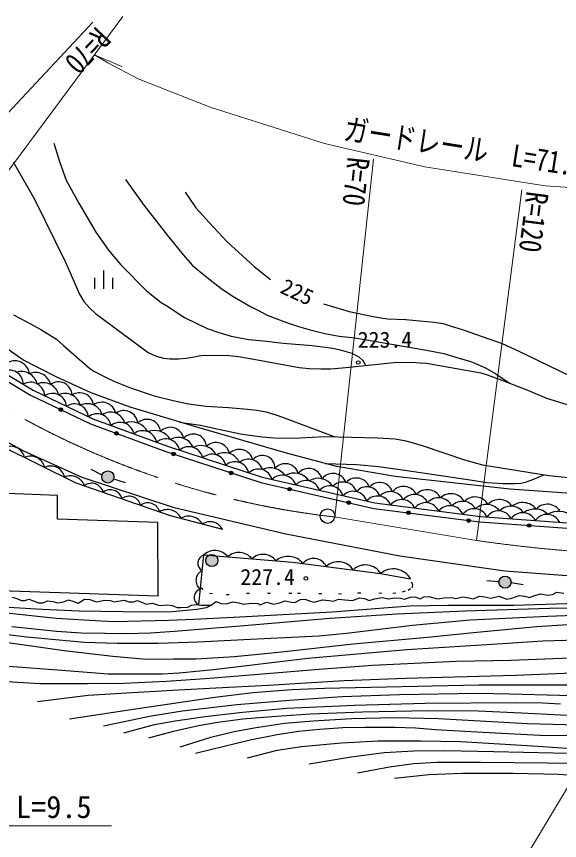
# Model space of a CAD drawing. Units: millimetres, scale not verified. Extents: x 40000 to 680000, y 20000 to 380000.
# Drawn here: x 343898 to 388657, y 243406 to 311278 of the extents above; entities that cross this region are included whole.
import ezdxf
from ezdxf.enums import TextEntityAlignment as Align

# ---------------------------------------------------------------- set-up
doc = ezdxf.new("R2010")
doc.units = ezdxf.units.MM
doc.header["$LTSCALE"] = 1000
doc.linetypes.add('CHAIN', pattern=[18.5, 12, -1.5, 3.5, -1.5])
doc.linetypes.add('DOTTED', pattern=[1.75, 0.25, -1.5])
for name, color, linetype, lineweight in [('M-BGD', 7, 'Continuous', 25), ('M-BMK', 2, 'CHAIN', 13), ('M-BMK-SRVR', 3, 'Continuous', 25), ('M-STR-HTXT', 7, 'Continuous', 13)]:
    doc.layers.add(name, color=color, linetype=linetype, lineweight=lineweight)
doc.styles.add('ＭＳ ゴシック', font='')
doc.styles.get('ＭＳ ゴシック').set_extended_font_data('MS Gothic')

msp = doc.modelspace()

# ---------------------------------------------------------------- hatches: boundary and pattern name
at = {"layer": 'M-BGD'}
for points in [[(347412, 278966, -1), (347683, 278836, -1)], [(351999, 276991, -1), (352281, 276888, -0.41421), (352089, 276798, -0.41421)], [(356702, 275295, -1), (356987, 275202, -1)], [(350948, 273506, -1), (351899, 273195, -0.41421), (351269, 272875, -0.41421)], [(361452, 273733, -1), (361737, 273639, -1)], [(366260, 272379, -1), (366552, 272312, -1)], [(371135, 271270, -1), (371428, 271203, -1)], [(376056, 270418, -1), (376354, 270379, -1)], [(381015, 269780, -1), (381313, 269742, -1)], [(385996, 269362, -0.41421), (386157, 269501, -0.41421), (386296, 269341, -1)], [(359501, 266468, -0.41421), (360001, 266968, -0.41421), (360501, 266468, -1)], [(383666, 264705, -0.41421), (384192, 265177, -0.41421), (384665, 264650, -1)]]:
    msp.add_hatch(color=256, dxfattribs=at).paths.add_polyline_path(points)

# ---------------------------------------------------------------- linework, layer by layer
for p, q in [((351097, 288845), (351097, 290345)), ((350347, 288845), (350347, 289745)), ((351847, 288845), (351847, 289745)), ((350948, 273506), (350065, 273974)), ((351899, 273195), (352850, 272885)), ((358925, 262820), (359334, 266927)), ((383667, 264705), (382671, 264794)), ((384665, 264650), (385653, 264498))]:
    msp.add_line(p, q, dxfattribs=at)
for points in [[(346973, 300839), (347475, 299239), (348003, 297795), (349041, 295910), (350452, 293500), (351486, 292032), (352497, 290826), (354617, 288670), (355836, 287721), (356284, 287436), (357741, 286475), (359628, 285568), (360584, 285236), (361599, 284958), (363039, 284686), (364496, 284523), (365884, 284383), (368281, 284181), (369961, 283969), (370571, 283832), (371536, 283549), (372102, 283244), (372407, 282983), (372567, 282743), (372667, 282545)], [(320538, 299021), (329717, 291538), (340545, 283321), (345273, 280497), (350181, 278132), (356349, 275885), (364146, 273321), (373437, 271208), (382133, 270090), (391928, 269389), (404621, 269389), (413910, 269996), (422156, 270986), (427900, 272194), (447685, 276879), (456638, 278887), (459137, 279513), (471492, 282318), (477752, 283679), (481433, 284270), (486113, 284657), (492340, 284680)], [(343621, 299301), (345371, 296227), (347927, 291031), (349106, 288416), (349454, 287805), (349910, 287293), (350422, 286810), (354754, 283605), (355403, 283289), (356017, 283126), (356575, 283069), (357245, 283082), (357884, 283138), (358404, 283226), (358937, 283339), (359363, 283376), (361421, 283344), (362206, 283268), (363168, 283120), (367192, 282358), (368014, 282286), (368992, 282255), (369791, 282255), (370447, 282305), (371320, 282404), (374992, 282790), (376436, 282793), (377182, 282762), (377689, 282713), (382173, 281938), (382597, 281789), (383541, 281465), (386086, 280463), (387574, 279835), (389293, 279323)], [(352884, 297838), (354390, 295745), (356353, 293226), (357630, 291640), (358415, 290776), (359307, 290029), (359991, 289467), (360739, 288888), (361671, 288269), (363138, 287410), (363837, 287050), (364569, 286684), (365353, 286362), (366152, 286072), (367136, 285739), (368093, 285456), (369311, 285169), (370504, 284947), (371787, 284804), (377683, 283785), (379121, 283514), (380474, 283115), (381357, 282873), (382511, 282361), (383394, 281834), (384492, 281090)], [(357792, 296798), (358669, 295516), (359817, 294279), (361235, 292749), (363485, 290680), (364846, 289605)], [(369190, 287607), (371305, 286976), (373440, 286540), (374468, 286384), (375995, 286307), (378301, 286104), (379053, 285989), (379735, 285782), (380623, 285507), (383924, 284351), (385300, 283717), (392737, 280112), (394206, 279588), (395210, 279359), (395573, 279197), (395901, 278851)], [(334967, 286989), (340293, 282948), (345060, 280100), (350005, 277717), (356201, 275460), (364025, 272887), (373358, 270764), (382088, 269642), (391912, 268939), (404635, 268939), (413952, 269548), (422229, 270542), (427998, 271755), (447786, 276441), (456742, 278449), (459242, 279075), (471589, 281879), (477836, 283237), (481487, 283823), (486133, 284207), (492333, 284230)], [(343656, 286703), (344685, 286163), (345909, 285497), (347188, 284687), (347778, 284177), (349906, 282321), (350213, 282100), (350762, 281806), (351248, 281559), (351913, 281242), (353302, 280693), (355255, 280036), (356815, 279648), (358087, 279366), (359543, 279188), (361378, 279070), (362929, 278929), (363713, 278845), (364479, 278727), (365360, 278450), (366033, 278192), (370013, 276708), (370155, 276649)], [(458859, 282312), (440791, 277583), (433865, 275990), (425993, 274394), (420600, 273459), (413642, 272532), (405035, 271783), (399516, 271619), (392350, 271798), (384553, 272337), (375100, 273382), (370305, 274213), (366150, 275317), (358944, 277384), (353281, 279095), (350062, 280289), (347164, 281595), (344427, 283006), (341515, 285024)], [(339433, 278273), (344479, 275495), (349298, 273321), (356790, 270874), (366096, 268663), (375482, 266856), (384155, 265628), (391106, 265092), (397421, 264946), (405926, 265237), (412888, 265855), (420680, 266913), (430014, 268890), (442107, 272044), (474867, 279033), (480207, 280052), (483289, 280529), (486415, 280786), (491309, 280916)], [(357339, 277869), (359079, 277617), (360176, 277361), (362373, 276891), (363110, 276790), (364143, 276652), (365528, 276540), (367261, 276580), (369293, 276670), (371500, 276617), (373690, 276565), (375095, 276481), (375874, 276351), (376598, 276170), (377329, 275942), (380814, 274751), (382317, 274360), (385225, 273883), (387783, 273459), (389389, 273303)], [(325947, 264003), (334233, 272366), (339614, 277395), (348795, 272878), (356567, 270190), (360885, 269038)], [(369342, 274469), (371960, 274374), (373729, 274217), (375724, 273944), (379066, 273449), (381638, 273050), (382673, 272905), (384022, 272803), (385000, 272806), (385463, 272849), (385861, 272918), (386160, 273028), (386451, 273132), (386978, 273351), (387400, 273523)], [(359334, 266927), (366653, 266337), (373913, 265400), (376379, 264954)], [(327406, 265476), (328522, 265343), (329347, 265184), (330373, 264846), (331759, 264349), (333609, 263747), (334868, 263479), (336240, 263255), (337845, 263065), (339355, 262932), (341794, 262705), (343695, 262587), (346023, 262467), (349079, 262320), (354506, 262246), (356734, 262283), (358774, 262448), (359564, 262612), (359947, 262799)], [(343506, 261033), (345630, 260801), (347196, 260654), (349240, 260499), (351189, 260485), (352938, 260469), (354948, 260511), (356934, 260637), (362677, 261112), (369743, 261724), (375235, 262074), (380879, 262325), (387843, 262538), (393770, 262638), (399005, 263014), (406152, 263740), (409970, 264198), (411287, 264417), (411743, 264574), (412500, 264861), (412846, 265042), (413174, 265319), (413399, 265604), (413527, 265942)], [(396602, 264965), (396905, 264571), (397281, 264286), (397691, 264146), (397917, 264069), (397972, 263860), (397904, 263735), (397652, 263609), (396639, 263445), (395206, 263269), (390060, 262919), (384912, 262773), (379452, 262773), (376314, 262716), (369907, 262219), (362314, 261802), (358520, 261610), (356431, 261531), (351942, 261414), (350878, 261470), (347177, 261692), (336393, 262858)], [(330249, 261137), (335406, 260656), (341421, 259952), (347827, 259069), (351850, 258596), (354583, 258343), (356810, 258368), (358695, 258362), (361872, 258561), (365494, 258915), (371653, 259607), (377784, 260160), (381839, 260560), (386777, 261046), (391419, 261335), (395575, 261498), (399911, 261660), (402931, 261677), (403809, 261745), (405393, 261933), (414749, 263384), (420895, 264586)], [(337104, 258087), (342923, 257798), (347986, 257411), (351449, 257127), (353114, 257123), (355923, 257130), (357305, 257215), (360132, 257480), (367910, 258420), (376069, 259130), (383092, 259579), (387290, 259865), (390098, 259927), (391323, 259916), (393770, 259817), (396657, 259839), (397715, 259880), (399027, 260026), (402167, 260544), (405772, 261156), (413023, 262406), (418437, 263237), (422671, 264047)], [(343543, 263462), (343929, 263352), (344292, 263174), (344599, 263170), (344909, 263288), (345220, 263182), (345710, 262985), (346096, 262981), (346444, 263136), (346902, 263098), (347296, 262973), (347779, 263076), (348180, 263219), (348555, 263125), (348994, 262962), (349514, 263272), (349941, 263246), (350494, 263057), (351181, 263204), (351639, 263189), (351912, 263053), (352772, 263197), (353147, 263068), (353537, 263079), (353856, 263166), (354220, 263034), (354583, 262871), (355117, 262943), (355344, 262886), (355700, 262769), (356322, 262814), (356728, 262771), (357139, 262596), (357454, 262602), (358011, 262626), (358314, 262789), (358732, 262856), (359119, 262783), (359947, 262799), (360353, 263080), (360779, 262916), (361196, 262906), (361738, 263061), (362222, 262983), (362571, 262867), (363258, 262954), (363781, 262916), (363994, 262819), (364514, 263032), (365096, 262874), (365575, 262989), (366048, 263159), (366557, 263032), (366836, 263020), (367303, 263262), (367693, 263280), (368026, 263159), (368432, 263050), (369111, 263220), (369681, 263183), (370027, 263117), (370451, 263274), (370955, 263226), (371594, 263177), (372158, 263389), (372576, 263335), (372964, 263183), (373396, 263323), (374032, 263414), (374572, 263305), (375045, 263396), (375560, 263359), (375887, 263275), (376342, 263450), (376748, 263487), (377179, 263305), (377466, 263474), (377897, 263517), (378588, 263311), (379146, 263402), (379776, 263420), (380116, 263341), (380680, 263480), (381195, 263396), (381541, 263311), (382059, 263535), (382502, 263481), (382981, 263359), (383332, 263456), (383647, 263529), (384327, 263293), (384721, 263366), (385323, 263590), (385766, 263529), (386184, 263432), (386621, 263590), (387075, 263711), (387670, 263602), (388082, 263657), (388446, 263850), (389022, 263778)], [(326948, 262904), (329399, 262761), (330845, 262443), (332479, 262050), (338688, 260922), (344753, 260179), (349489, 259732), (352196, 259664), (355572, 259655), (358841, 259769), (363729, 260016), (368844, 260264), (371088, 260492), (376538, 261156), (381297, 261575), (387693, 261885), (396992, 262232), (398905, 262363), (399118, 262375)], [(339874, 256684), (345861, 256334), (349756, 256337), (352717, 256375), (356276, 256518), (359829, 256766), (368833, 257511), (373252, 257854), (380130, 258180), (384669, 258265), (389533, 258452), (393190, 258590), (396082, 258738), (396768, 258818), (397877, 259047), (401316, 259718), (403226, 260046), (405208, 260334), (409169, 260834), (414120, 261515), (420460, 262645)], [(345639, 254854), (349798, 255365), (353005, 255574), (356762, 255790), (360321, 255969), (364633, 256215), (370920, 256595), (375955, 256773), (385055, 257013), (390354, 257254), (394017, 257554), (397072, 257921), (401653, 258538), (404066, 258832), (406348, 259215), (409284, 259849), (413225, 260615), (416194, 261104), (420475, 261819)], [(351066, 252860), (355001, 253677), (357584, 254092), (362069, 254597), (366756, 254985), (370736, 255282), (375458, 255445), (381881, 255551), (384569, 255492), (388652, 255373), (392847, 255255), (394896, 255284), (397569, 255418), (399966, 255701), (402996, 256250), (407049, 257304), (410871, 258374), (413900, 259146), (417523, 259858), (426677, 261311)], [(354796, 251855), (356845, 252407), (358908, 252893), (360498, 253142), (362547, 253431), (364938, 253615), (368140, 253852), (372410, 254010), (377823, 254102), (381942, 254090), (385528, 253932), (389798, 253696), (393273, 253748), (394771, 253814), (396308, 253919), (398489, 254247), (404275, 255220), (407205, 255785), (410181, 256496), (412703, 257113), (414030, 257415), (416737, 257927), (422210, 259019)], [(357387, 251125), (359904, 251910), (361839, 252376), (363498, 252681), (366001, 253059), (368343, 253263), (371537, 253468), (375073, 253526), (378681, 253454), (386027, 253043), (391148, 252915), (393782, 252952), (396262, 253042), (398436, 253230), (400458, 253455), (402894, 253769), (404957, 254121), (406836, 254517), (411733, 255738), (416762, 257017), (424309, 258828)], [(348278, 253430), (353706, 254254), (360241, 255217), (363374, 255601), (366603, 255849), (369282, 255959), (381998, 256234), (387492, 256221), (389443, 256235), (391902, 256331), (394224, 256509), (397261, 256839), (399524, 257072), (399665, 257087)], [(362934, 250224), (365396, 250837), (367390, 251137), (370681, 251449), (373708, 251617), (377251, 251605), (380512, 251558), (386890, 251174), (390019, 250970), (392061, 250922), (394271, 250934), (395844, 250994), (397994, 251174), (399561, 251341), (402468, 251689), (404738, 251989), (406858, 252350), (408251, 252650), (409693, 253058), (411362, 253550), (417745, 255390), (421192, 256326)], [(372004, 248992), (374642, 249473), (376654, 249763), (378541, 249856), (382135, 249856), (387672, 249794), (393385, 249774), (396193, 249793), (399100, 249887), (400497, 249969), (402149, 250176), (404412, 250577), (410143, 251885), (418347, 253620), (425728, 255296)], [(352752, 252267), (355286, 252961), (356976, 253258), (359446, 253631), (362520, 253982), (366186, 254300), (371747, 254564), (377575, 254707), (385136, 254762), (387288, 254740), (388725, 254673)], [(368025, 249733), (371483, 250310), (374192, 250662), (376661, 250807), (379210, 250815), (383241, 250735), (393020, 250508), (396112, 250478), (398100, 250555), (399975, 250722), (402318, 251049), (404320, 251290), (407884, 251957), (412393, 253137), (414415, 253573), (417332, 254279), (420857, 255053)], [(358665, 250603), (363149, 251692), (365393, 252150), (367135, 252412), (368868, 252572), (370799, 252702), (372600, 252740), (375084, 252756), (376778, 252687), (378434, 252550), (382338, 252321), (387588, 252059), (391356, 252079), (396784, 252118), (399020, 252246), (400170, 252314), (400197, 252319)], [(375052, 248551), (377884, 248847), (380629, 248956), (384825, 248956), (388562, 248859), (392848, 248580), (395955, 248466), (398674, 248602), (402470, 249071), (405470, 249679), (406555, 249873), (411873, 251185), (416494, 252013), (419685, 252634)]]:
    msp.add_lwpolyline(points, dxfattribs=at)
msp.add_lwpolyline([(335379, 272293), (335230, 264249), (355583, 263550), (355561, 269599), (347292, 269887), (347269, 271815)], close=True, dxfattribs=at)
at = {"layer": 'M-BGD', "linetype": 'DOTTED'}
msp.add_lwpolyline([(359066, 264238), (359804, 263785), (361188, 263656), (362844, 263778), (367057, 263778), (370441, 263730), (372018, 263814), (374904, 263782), (375728, 263895), (376170, 264035), (376508, 264232), (376556, 264449), (376379, 264954)], dxfattribs=at)
at = {"layer": 'M-BGD'}
for centre, radius in [((372062, 282779), 150), ((347548, 278901), 150), ((352140, 276939), 150), ((356845, 275248), 150), ((351424, 273351), 500), ((361595, 273686), 150), ((366406, 272345), 150), ((371281, 271237), 150), ((376205, 270398), 150), ((381164, 269761), 150), ((386146, 269352), 150), ((360001, 266468), 500), ((367756, 264990), 150), ((384165, 264678), 500)]:
    msp.add_circle(centre, radius, dxfattribs=at)
for centre, radius, start, end in [((343768, 281715), 1200, 6.85182, 117.95202), ((343303, 280988), 1160, 359.63266, 118.66228), ((344278, 280653), 1384, 15.08106, 105.91847), ((345463, 280692), 1270, 12.86461, 113.38827), ((345067, 279992), 1159, 2.2894, 121.41744), ((346116, 279823), 1292, 13.25118, 112.87357), ((347350, 280060), 1121, 1.54299, 125.3298), ((346870, 279074), 1160, 4.75529, 123.78492), ((347891, 278887), 1336, 15.78574, 112.75447), ((349108, 279127), 1155, 7.7079, 123.50734), ((348672, 278205), 1160, 4.75529, 123.78492), ((349748, 278117), 1270, 16.36257, 116.77721), ((350945, 278341), 1168, 13.58483, 126.32053), ((350549, 277393), 1159, 9.31803, 128.425), ((351657, 277486), 1206, 13.92052, 124.93983), ((352742, 277659), 1162, 6.37404, 124.66763), ((352431, 276686), 1160, 10.47358, 129.5032), ((353378, 276366), 1514, 28.64172, 111.33505), ((354664, 276996), 1103, 5.05638, 134.10325), ((354310, 276001), 1160, 10.47358, 129.5032), ((355238, 275611), 1573, 31.20082, 109.71892), ((356572, 276326), 1114, 10.41703, 136.50469), ((356204, 275329), 1160, 11.41049, 130.45235), ((357240, 275258), 1340, 23.35883, 119.36679), ((358468, 275799), 1083, 3.70933, 137.65384), ((343411, 274686), 1190, 13.14987, 114.4612), ((358107, 274687), 1160, 12.27934, 131.30896), ((359105, 274520), 1419, 27.00041, 116.58788), ((360339, 275042), 1144, 11.90742, 133.72824), ((362270, 274487), 1133, 13.87753, 135.73509), ((345062, 273873), 1190, 13.14987, 114.4612), ((360007, 274062), 1160, 12.27934, 131.30896), ((361041, 274004), 1340, 23.54433, 120.04396), ((364160, 274087), 1037, 357.7232, 139.60746), ((346714, 273061), 1190, 13.14987, 114.4612), ((361907, 273438), 1160, 12.27934, 131.30896), ((363023, 273628), 1183, 16.27033, 129.57244), ((366051, 273327), 1118, 15.91524, 139.96798), ((363840, 272846), 1158, 14.48178, 133.61793), ((364801, 272508), 1588, 37.35112, 113.88826), ((366801, 272204), 1466, 34.18327, 120.19234), ((367996, 272935), 1116, 13.99893, 141.24618), ((369984, 272478), 1160, 21.6487, 141.21716), ((348366, 272248), 1190, 19.08563, 114.4612), ((365806, 272340), 1160, 17.67299, 136.70262), ((367756, 271896), 1160, 17.67299, 136.70262), ((368763, 271814), 1427, 32.68572, 121.68989), ((370802, 271760), 1176, 18.9009, 135.47471), ((371902, 272108), 1158, 20.53448, 136.45944), ((373830, 271773), 1123, 18.61366, 138.68933), ((350083, 271839), 994, 15.28941, 126.54411), ((351633, 271303), 994, 15.28941, 126.54411), ((369707, 271453), 1160, 17.67299, 136.70262), ((371657, 271009), 1160, 17.67299, 136.70262), ((372771, 271408), 1127, 18.4943, 139.46926), ((375806, 271396), 1172, 25.71198, 141.09762), ((377760, 271088), 1214, 26.77684, 137.75343), ((353183, 270767), 994, 15.28941, 126.54411), ((373654, 270622), 1159, 21.21157, 140.34374), ((374719, 270934), 1210, 26.84801, 136.6064), ((375651, 270330), 1160, 23.16094, 142.19056), ((376712, 270736), 1178, 24.57159, 140.77992), ((378691, 270450), 1194, 25.8344, 139.51711), ((379705, 270691), 1278, 29.88092, 132.36368), ((381699, 270480), 1226, 29.42446, 136.31678), ((383696, 270232), 1260, 34.01583, 137.49844), ((354732, 270231), 994, 15.28941, 126.54411), ((377635, 270075), 1160, 23.16094, 142.19056), ((379619, 269820), 1160, 23.16094, 142.19056), ((380660, 270064), 1273, 31.66582, 134.55869), ((382646, 269767), 1322, 36.36217, 133.09195), ((384646, 269621), 1319, 36.62136, 135.18835), ((385620, 269830), 1413, 38.2445, 128.46474), ((387650, 269841), 1263, 32.02622, 136.8181), ((356328, 269398), 1266, 25.7916, 120.20778), ((381613, 269579), 1160, 24.0186, 143.07917), ((383628, 269393), 1160, 26.39005, 145.41967), ((385623, 269250), 1160, 26.39005, 145.41967), ((386619, 269171), 1538, 45.33234, 126.47737), ((387617, 269107), 1160, 26.39005, 145.41967), ((388597, 268783), 1732, 50.63692, 121.17279), ((358110, 268822), 1297, 30.46894, 119.67029), ((359850, 268484), 1174, 28.16005, 121.97918), ((359550, 266252), 708, 107.79274, 240.85494), ((360254, 265961), 1334, 37.16983, 133.61353), ((362236, 265802), 1334, 37.16983, 133.61353), ((364218, 265642), 1334, 37.16983, 133.61353), ((366286, 265237), 1573, 38.95083, 129.71716), ((368389, 265497), 1142, 24.99644, 140.30216), ((370417, 264923), 1450, 32.0713, 133.22731), ((372663, 264644), 1461, 31.18105, 134.11756), ((359578, 264829), 887, 114.85383, 233.79385), ((374959, 264150), 1631, 29.53161, 129.92594), ((359238, 263442), 697, 105.33584, 243.31184)]:
    msp.add_arc(centre, radius, start, end, dxfattribs=at)
at = {"layer": 'M-BMK'}
msp.add_line((370093, 270057), (381807, 268122), dxfattribs=at)
for centre, radius, start, end in [((377985, 339611), 70000, 226.35964, 263.52678), ((399066, 386874), 120000, 261.73076, 284.22354)]:
    msp.add_arc(centre, radius, start, end, dxfattribs=at)
at = {"layer": 'M-BMK-SRVR'}
msp.add_circle((369535, 270123), 600, dxfattribs=at)
at = {"layer": 'M-STR-HTXT'}
for p, q in [((337070, 290287), (352668, 311278)), ((329676, 288953), (350190, 310798)), ((350325, 308125), (352586, 307169)), ((370131, 270051), (373323, 299524)), ((381807, 268122), (385558, 296988))]:
    msp.add_line(p, q, dxfattribs=at)
for points in [[(350325, 308125), (351427, 307466), (353936, 306138), (359874, 303805), (369286, 300811), (377544, 298894), (387466, 297329), (397401, 296673), (401678, 296756), (401932, 296769)], [(338815, 278764), (322572, 244609), (351722, 244609)], [(399200, 264237), (383041, 237330), (412191, 237330)]]:
    msp.add_lwpolyline(points, dxfattribs=at)

# ---------------------------------------------------------------- texts
at = {"layer": 'M-BGD', "style": 'ＭＳ ゴシック'}
msp.add_text('225', height=1320, rotation=335.42, dxfattribs=at).set_placement((367035, 288592), align=Align.MIDDLE_CENTER)
msp.add_text('223.4', height=1320, dxfattribs=at).set_placement((372023, 283601), align=Align.BOTTOM_LEFT)
msp.add_text('227.4', height=1320, dxfattribs=at).set_placement((366844, 265117), align=Align.MIDDLE_RIGHT)
at = {"layer": 'M-STR-HTXT', "style": 'ＭＳ ゴシック', "width": 0.8}
for s, rotation, p in [('R=70', 226.801, (350075, 310906)), ('R=120', 262.596, (385402, 297008))]:
    msp.add_text(s, height=1833, rotation=rotation, dxfattribs=at).set_placement(p, align=Align.BOTTOM_LEFT)
msp.add_text('ガードレール\u3000L=71.0', height=1833, rotation=351.035, dxfattribs=at).set_placement((380573, 299045), align=Align.BOTTOM_CENTER)
msp.add_text('R=70', height=1833, rotation=263.819, dxfattribs=at).set_placement((373024, 299557), align=Align.TOP_LEFT)
at = {"layer": 'M-STR-HTXT', "style": 'ＭＳ ゴシック'}
msp.add_text('ヒューム管φ300 L=9.5', height=1833, dxfattribs=at).set_placement((324472, 244709), align=Align.BOTTOM_LEFT)

doc.saveas('drawing.dxf')
